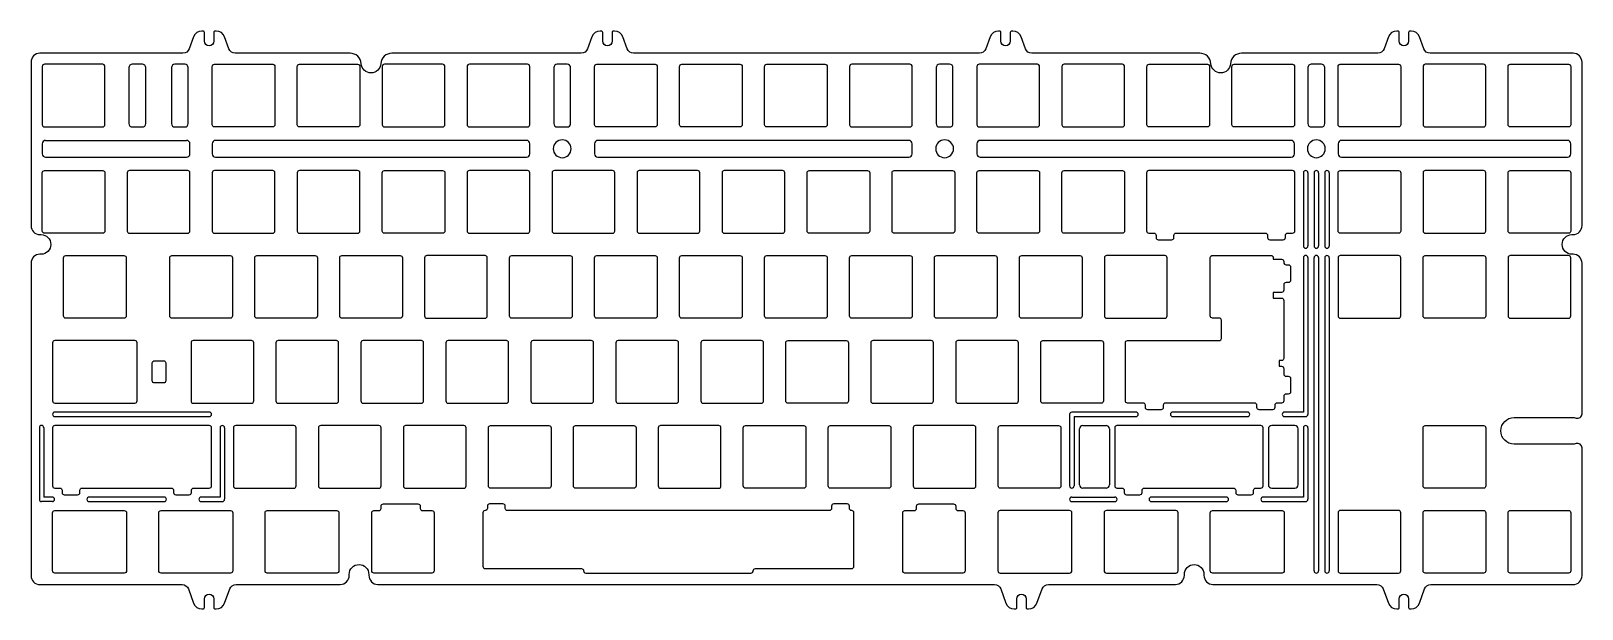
# Model space of a CAD drawing. Header units: millimetres. Extents: x 18 to 366, y 22 to 152.
import ezdxf

# ---------------------------------------------------------------- set-up
doc = ezdxf.new("R2010")
doc.units = ezdxf.units.MM

msp = doc.modelspace()

# ---------------------------------------------------------------- linework, layer by layer
at = {"color": 2}
for p, q in [((20.68, 126.25), (20.68, 123.98)), ((21.43, 127), (53.03, 127)), ((53.78, 123.98), (53.78, 126.25)), ((58.78, 126.25), (58.78, 123.98)), ((129.23, 127), (59.53, 127)), ((129.98, 123.98), (129.98, 126.25)), ((144.5, 126.25), (144.5, 123.98)), ((214.95, 127), (145.25, 127)), ((215.7, 123.98), (215.7, 126.25)), ((230.23, 126.25), (230.23, 123.98)), ((300.68, 127), (230.98, 127)), ((301.43, 123.98), (301.43, 126.25)), ((311.19, 126.25), (311.19, 123.98)), ((362.59, 127), (311.94, 127)), ((363.34, 123.98), (363.34, 126.25)), ((21.43, 123.23), (53.03, 123.23)), ((59.53, 123.23), (129.23, 123.23)), ((145.25, 123.23), (214.95, 123.23)), ((230.98, 123.23), (300.68, 123.23)), ((311.94, 123.23), (362.59, 123.23)), ((306.31, 120.23), (306.31, 120.23)), ((306.31, 120.23), (306.31, 120.23)), ((306.31, 120.23), (306.31, 120.23)), ((303.43, 100.71), (303.43, 66.08)), ((305.81, 30.48), (305.81, 100.71)), ((306.81, 100.71), (306.81, 30.48)), ((58.12, 66.08), (23.48, 66.08)), ((265.9, 66.08), (251.5, 66.07)), ((290.9, 66.08), (274.09, 66.08)), ((299.17, 66.08), (299.17, 66.08)), ((303.43, 66.08), (299.17, 66.08)), ((299.17, 66.08), (299.17, 66.08)), ((302.19, 66.08), (302.19, 66.08)), ((302.19, 66.08), (302.19, 66.08)), ((23.48, 65.08), (58.12, 65.08)), ((251.99, 65.07), (265.9, 65.08)), ((253.99, 63.08), (259.16, 63.08)), ((266.4, 65.58), (266.4, 65.58)), ((273.59, 65.58), (273.59, 65.58)), ((274.09, 65.08), (290.9, 65.08)), ((291.4, 65.58), (291.4, 65.58)), ((301.48, 63.08), (296.31, 63.08)), ((299.17, 65.08), (303.93, 65.08)), ((304.43, 65.58), (304.43, 65.58)), ((20.02, 62.59), (20.02, 46.53)), ((253.24, 49.78), (253.24, 62.33)), ((259.91, 62.33), (259.91, 49.78)), ((295.56, 62.33), (295.56, 49.78)), ((302.23, 49.78), (302.23, 62.33)), ((259.16, 49.03), (253.99, 49.03)), ((296.31, 49.03), (301.48, 49.03)), ((22.94, 46.03), (20.52, 46.03)), ((22.94, 47.03), (21.02, 47.03)), ((30.7, 46.53), (30.7, 46.53)), ((48.01, 47.03), (31.2, 47.03)), ((31.2, 46.03), (48.01, 46.03)), ((48.51, 46.53), (48.51, 46.53)), ((60.54, 47.03), (56.28, 47.03)), ((56.28, 46.03), (61.04, 46.03)), ((61.54, 46.53), (61.54, 46.53)), ((251, 46.52), (251, 46.52)), ((251.5, 47.02), (261.13, 47.03)), ((251.5, 46.02), (261.13, 46.03)), ((261.63, 46.53), (261.63, 46.53)), ((268.82, 46.53), (268.82, 46.53)), ((286.13, 47.03), (269.32, 47.03)), ((269.32, 46.03), (286.13, 46.03)), ((286.63, 46.53), (286.63, 46.53)), ((294.4, 47.03), (294.4, 47.03)), ((303.43, 47.03), (294.4, 47.03)), ((294.4, 47.03), (294.4, 47.03)), ((294.4, 46.03), (303.93, 46.03)), ((297.43, 47.03), (297.43, 47.03)), ((297.43, 47.03), (297.43, 47.03)), ((304.43, 46.53), (304.43, 46.53))]:
    msp.add_line(p, q, dxfattribs=at)
at = {"color": 2, "linetype": 'Continuous'}
for p, q in [((303.43, 119.73), (303.43, 103.33)), ((303.93, 120.23), (303.93, 120.23)), ((304.43, 119.73), (304.43, 103.33)), ((305.81, 119.73), (305.81, 103.33)), ((306.81, 119.73), (306.81, 103.33)), ((308.19, 119.73), (308.19, 103.33)), ((308.69, 120.23), (308.69, 120.23)), ((309.19, 119.73), (309.19, 103.33)), ((303.93, 102.83), (303.93, 102.83)), ((303.93, 101.21), (303.93, 101.21)), ((306.31, 102.83), (306.31, 102.83)), ((308.69, 102.83), (308.69, 102.83)), ((308.69, 101.18), (308.69, 101.18)), ((304.43, 100.71), (304.43, 65.58)), ((308.19, 100.68), (308.19, 30.48)), ((309.19, 100.68), (309.19, 30.48)), ((25.93, 87.13), (25.94, 87.13)), ((20.52, 63.09), (20.52, 63.09)), ((22.98, 65.58), (22.98, 65.58)), ((58.62, 65.58), (58.62, 65.58)), ((61.04, 63.08), (61.04, 63.08)), ((64.04, 63.08), (64.04, 63.08)), ((251, 65.57), (251, 49.57)), ((251.99, 65.08), (252, 49.57)), ((252, 63.1), (252, 63.1)), ((303.93, 63.08), (303.93, 63.08)), ((21.02, 62.59), (21.02, 47.03)), ((60.54, 62.58), (60.54, 47.03)), ((61.54, 62.58), (61.54, 46.53)), ((303.43, 62.58), (303.43, 47.03)), ((304.43, 62.58), (304.43, 46.53)), ((251.5, 49.07), (251.5, 49.07)), ((308.69, 29.98), (308.69, 29.98))]:
    msp.add_line(p, q, dxfattribs=at)
msp.add_lwpolyline([(20.15, 101.48, 0.414214), (18.15, 99.48), (18.15, 29.43, 0.414214), (20.15, 27.43), (52.04, 27.43, -0.315299), (53.44, 26.44), (54.6, 23.27, 0.315299), (56.48, 21.95), (56.73, 21.95, 0.414214), (57.03, 22.25), (57.03, 24.2, -1), (59.13, 24.2), (59.13, 22.25, 0.414214), (59.43, 21.95), (59.68, 21.95, 0.315299), (61.56, 23.27), (62.71, 26.44, -0.315299), (64.12, 27.43), (87.49, 27.43, 0.402724), (89.49, 29.51), (89.49, 29.71, -1), (93.89, 29.71), (93.89, 29.51, 0.402724), (95.89, 27.43), (234.16, 27.43, -0.315299), (235.57, 26.44), (236.72, 23.27, 0.315299), (238.6, 21.95), (238.85, 21.95, 0.414214), (239.15, 22.25), (239.15, 24.2, -1), (241.25, 24.2), (241.25, 22.25, 0.414214), (241.55, 21.95), (241.8, 21.95, 0.315299), (243.68, 23.27), (244.84, 26.44, -0.315299), (246.25, 27.43), (274.72, 27.43, 0.402724), (276.72, 29.51), (276.72, 29.71, -1), (281.12, 29.71), (281.12, 29.51, 0.402724), (283.13, 27.43), (319.9, 27.43, -0.315299), (321.31, 26.44), (322.46, 23.27, 0.315299), (324.34, 21.95), (324.59, 21.95, 0.414214), (324.89, 22.25), (324.89, 24.2, -1), (326.99, 24.2), (326.99, 22.25, 0.414214), (327.29, 21.95), (327.54, 21.95, 0.315299), (329.42, 23.27), (330.57, 26.44, -0.315299), (331.98, 27.43), (363.87, 27.43, 0.414214), (365.87, 29.43), (365.87, 58.06, 0.506461), (364.57, 59.01, -0.076251), (363.67, 58.88), (350.67, 58.88, -1), (350.67, 64.88), (363.67, 64.88, -0.076251), (364.57, 64.74, 0.506461), (365.87, 65.69), (365.87, 99.48, 0.414214), (363.87, 101.48), (363.62, 101.48, -1), (363.62, 105.88), (363.87, 105.88, 0.414214), (365.87, 107.88), (365.87, 144.54, 0.414214), (363.87, 146.54), (331.8, 146.54, -0.315299), (330.39, 147.52), (329.42, 150.2, 0.315299), (327.54, 151.51), (327.29, 151.51, 0.414214), (326.99, 151.21), (326.99, 149.26, -1), (324.89, 149.26), (324.89, 151.21, 0.414214), (324.59, 151.51), (324.34, 151.51, 0.315299), (322.46, 150.2), (321.49, 147.52, -0.315299), (320.08, 146.54), (289.57, 146.54, 0.397539), (287.07, 144.18, -0.938083), (282.68, 144.18, 0.397539), (280.19, 146.54), (242.51, 146.54, -0.315299), (241.1, 147.52), (240.13, 150.2, 0.315299), (238.25, 151.51), (238, 151.51, 0.414214), (237.7, 151.21), (237.7, 149.26, -1), (235.6, 149.26), (235.6, 151.21, 0.414214), (235.3, 151.51), (235.05, 151.51, 0.315299), (233.17, 150.2), (232.2, 147.52, -0.315299), (230.79, 146.54), (153.23, 146.54, -0.315299), (151.82, 147.52), (150.84, 150.2, 0.315299), (148.97, 151.51), (148.72, 151.51, 0.414214), (148.42, 151.21), (148.42, 149.26, -1), (146.32, 149.26), (146.32, 151.21, 0.414214), (146.02, 151.51), (145.77, 151.51, 0.315299), (143.89, 150.2), (142.91, 147.52, -0.315299), (141.5, 146.54), (99.07, 146.54, 0.397539), (96.57, 144.18, -0.938083), (92.18, 144.18, 0.397539), (89.69, 146.54), (63.94, 146.54, -0.315299), (62.53, 147.52), (61.56, 150.2, 0.315299), (59.68, 151.51), (59.43, 151.51, 0.414214), (59.13, 151.21), (59.13, 149.26, -1), (57.03, 149.26), (57.03, 151.21, 0.414214), (56.73, 151.51), (56.48, 151.51, 0.315299), (54.6, 150.2), (53.63, 147.52, -0.315299), (52.22, 146.54), (20.15, 146.54, 0.414214), (18.15, 144.54), (18.15, 107.88, 0.414214), (20.15, 105.88), (20.4, 105.88, -1), (20.4, 101.48)], format="xyb", close=True)
at = {"color": 2}
for points in [[(34.73, 143.55, 0.414214), (34.23, 144.05), (21.18, 144.05, 0.414214), (20.68, 143.55), (20.68, 130.5, 0.414214), (21.18, 130), (34.23, 130, 0.414214), (34.73, 130.5)], [(43.12, 130, 0.414214), (43.87, 130.75), (43.87, 143.3, 0.414214), (43.12, 144.05), (40.86, 144.05, 0.414214), (40.11, 143.3), (40.11, 130.75, 0.414214), (40.86, 130)], [(50.38, 144.05, 0.414214), (49.63, 143.3), (49.63, 130.75, 0.414214), (50.38, 130), (52.65, 130, 0.414214), (53.4, 130.75), (53.4, 143.3, 0.414214), (52.65, 144.05)], [(72.83, 143.55), (72.83, 130.5, -0.414214), (72.33, 130), (59.28, 130, -0.414214), (58.78, 130.5), (58.78, 143.55, -0.414214), (59.28, 144.05), (72.33, 144.05, -0.414214)], [(91.88, 143.55), (91.88, 130.5, -0.414214), (91.38, 130), (78.33, 130, -0.414214), (77.83, 130.5), (77.83, 143.55, -0.414214), (78.33, 144.05), (91.38, 144.05, -0.414214)], [(97.38, 144.05, 0.414214), (96.88, 143.55), (96.88, 130.5, 0.414214), (97.38, 130), (110.43, 130, 0.414214), (110.93, 130.5), (110.93, 143.55, 0.414214), (110.43, 144.05)], [(129.98, 143.55, 0.414214), (129.48, 144.05), (116.43, 144.05, 0.414214), (115.93, 143.55), (115.93, 130.5, 0.414214), (116.43, 130), (129.48, 130, 0.414214), (129.98, 130.5)], [(136.11, 144.05, 0.414214), (135.36, 143.3), (135.36, 130.75, 0.414214), (136.11, 130), (138.37, 130, 0.414214), (139.12, 130.75), (139.12, 143.3, 0.414214), (138.37, 144.05)], [(144.5, 130.5), (144.5, 143.55, -0.414214), (145, 144.05), (158.05, 144.05, -0.414214), (158.55, 143.55), (158.55, 130.5, -0.414214), (158.05, 130), (145, 130, -0.414214)], [(164.05, 144.05), (177.1, 144.05, -0.414214), (177.6, 143.55), (177.6, 130.5, -0.414214), (177.1, 130), (164.05, 130, -0.414214), (163.55, 130.5), (163.55, 143.55, -0.414214)], [(182.6, 130.5), (182.6, 143.55, -0.414214), (183.1, 144.05), (196.15, 144.05, -0.414214), (196.65, 143.55), (196.65, 130.5, -0.414214), (196.15, 130), (183.1, 130, -0.414214)], [(201.65, 130.5, 0.414214), (202.15, 130), (215.2, 130, 0.414214), (215.7, 130.5), (215.7, 143.55, 0.414214), (215.2, 144.05), (202.15, 144.05, 0.414214), (201.65, 143.55)], [(221.83, 144.05, 0.414214), (221.08, 143.3), (221.08, 130.75, 0.414214), (221.83, 130), (224.1, 130, 0.414214), (224.85, 130.75), (224.85, 143.3, 0.414214), (224.1, 144.05)], [(244.28, 143.55, 0.414214), (243.78, 144.05), (230.73, 144.05, 0.414214), (230.23, 143.55), (230.23, 130.5, 0.414214), (230.73, 130), (243.78, 130, 0.414214), (244.28, 130.5)], [(262.83, 130, 0.414214), (263.33, 130.5), (263.33, 143.55, 0.414214), (262.83, 144.05), (249.78, 144.05, 0.414214), (249.28, 143.55), (249.28, 130.5, 0.414214), (249.78, 130)], [(282.38, 143.55), (282.38, 130.5, -0.414214), (281.88, 130), (268.83, 130, -0.414214), (268.33, 130.5), (268.33, 143.55, -0.414214), (268.83, 144.05), (281.88, 144.05, -0.414214)], [(287.38, 130.5), (287.38, 143.55, -0.414214), (287.88, 144.05), (300.93, 144.05, -0.414214), (301.43, 143.55), (301.43, 130.5, -0.414214), (300.93, 130), (287.88, 130, -0.414214)], [(305.18, 144.05, 0.414214), (304.43, 143.3), (304.43, 130.75, 0.414214), (305.18, 130), (307.44, 130, 0.414214), (308.19, 130.75), (308.19, 143.3, 0.414214), (307.44, 144.05)], [(325.24, 143.55), (325.24, 130.5, -0.414214), (324.74, 130), (311.69, 130, -0.414214), (311.19, 130.5), (311.19, 143.55, -0.414214), (311.69, 144.05), (324.74, 144.05, -0.414214)], [(343.79, 130, 0.414214), (344.29, 130.5), (344.29, 143.55, 0.414214), (343.79, 144.05), (330.74, 144.05, 0.414214), (330.24, 143.55), (330.24, 130.5, 0.414214), (330.74, 130)], [(349.79, 144.05), (362.84, 144.05, -0.414214), (363.34, 143.55), (363.34, 130.5, -0.414214), (362.84, 130), (349.79, 130, -0.414214), (349.29, 130.5), (349.29, 143.55, -0.414214)], [(20.68, 106.68), (20.68, 119.73, -0.414214), (21.18, 120.23), (34.23, 120.23, -0.414214), (34.73, 119.73), (34.73, 106.68, -0.414214), (34.23, 106.18), (21.18, 106.18, -0.414214)], [(40.23, 120.23, 0.414214), (39.73, 119.73), (39.73, 106.68, 0.414214), (40.23, 106.18), (53.28, 106.18, 0.414214), (53.78, 106.68), (53.78, 119.73, 0.414214), (53.28, 120.23)], [(58.78, 106.68, 0.414214), (59.28, 106.18), (72.33, 106.18, 0.414214), (72.83, 106.68), (72.83, 119.73, 0.414214), (72.33, 120.23), (59.28, 120.23, 0.414214), (58.78, 119.73)], [(91.88, 119.73, 0.414214), (91.38, 120.23), (78.33, 120.23, 0.414214), (77.83, 119.73), (77.83, 106.68, 0.414214), (78.33, 106.18), (91.38, 106.18, 0.414214), (91.88, 106.68)], [(110.43, 106.18), (97.38, 106.18, -0.414214), (96.88, 106.68), (96.88, 119.73, -0.414214), (97.38, 120.23), (110.43, 120.23, -0.414214), (110.93, 119.73), (110.93, 106.68, -0.414214)], [(129.98, 119.73, 0.414214), (129.48, 120.23), (116.43, 120.23, 0.414214), (115.93, 119.73), (115.93, 106.68, 0.414214), (116.43, 106.18), (129.48, 106.18, 0.414214), (129.98, 106.68)], [(135.48, 120.23, 0.414214), (134.98, 119.73), (134.98, 106.68, 0.414214), (135.48, 106.18), (148.53, 106.18, 0.414214), (149.03, 106.68), (149.03, 119.73, 0.414214), (148.53, 120.23)], [(167.58, 106.18, 0.414214), (168.08, 106.68), (168.08, 119.73, 0.414214), (167.58, 120.23), (154.53, 120.23, 0.414214), (154.03, 119.73), (154.03, 106.68, 0.414214), (154.53, 106.18)], [(187.13, 119.73, 0.414214), (186.63, 120.23), (173.58, 120.23, 0.414214), (173.08, 119.73), (173.08, 106.68, 0.414214), (173.58, 106.18), (186.63, 106.18, 0.414214), (187.13, 106.68)], [(192.13, 106.68), (192.13, 119.73, -0.414214), (192.63, 120.23), (205.68, 120.23, -0.414214), (206.18, 119.73), (206.18, 106.68, -0.414214), (205.68, 106.18), (192.63, 106.18, -0.414214)], [(211.18, 106.68), (211.18, 119.73, -0.414214), (211.68, 120.23), (224.73, 120.23, -0.414214), (225.23, 119.73), (225.23, 106.68, -0.414214), (224.73, 106.18), (211.68, 106.18, -0.414214)], [(230.73, 120.23), (243.78, 120.23, -0.414214), (244.28, 119.73), (244.28, 106.68, -0.414214), (243.78, 106.18), (230.73, 106.18, -0.414214), (230.23, 106.68), (230.23, 119.73, -0.414214)], [(262.83, 106.18), (249.78, 106.18, -0.414214), (249.28, 106.68), (249.28, 119.73, -0.414214), (249.78, 120.23), (262.83, 120.23, -0.414214), (263.33, 119.73), (263.33, 106.68, -0.414214)], [(301.5, 119.71, 0.414214), (301, 120.21), (268.75, 120.21, 0.414214), (268.25, 119.71), (268.25, 106.71, 0.414214), (268.75, 106.21), (269.88, 106.21, -0.414214), (270.38, 105.71), (270.38, 105.21, 0.414214), (270.88, 104.71), (273.88, 104.71, 0.414214), (274.38, 105.21), (274.38, 105.71, -0.414214), (274.88, 106.21), (294.88, 106.21, -0.414214), (295.38, 105.71), (295.38, 105.21, 0.414214), (295.88, 104.71), (298.88, 104.71, 0.414214), (299.38, 105.21), (299.38, 105.71, -0.414214), (299.88, 106.21), (301, 106.21, 0.414214), (301.5, 106.71)], [(311.69, 120.23), (324.74, 120.23, -0.414214), (325.24, 119.73), (325.24, 106.68, -0.414214), (324.74, 106.18), (311.69, 106.18, -0.414214), (311.19, 106.68), (311.19, 119.73, -0.414214)], [(343.79, 106.18, 0.414214), (344.29, 106.68), (344.29, 119.73, 0.414214), (343.79, 120.23), (330.74, 120.23, 0.414214), (330.24, 119.73), (330.24, 106.68, 0.414214), (330.74, 106.18)], [(349.29, 106.68), (349.29, 119.73, -0.414214), (349.79, 120.23), (362.84, 120.23, -0.414214), (363.34, 119.73), (363.34, 106.68, -0.414214), (362.84, 106.18), (349.79, 106.18, -0.414214)], [(25.94, 101.18), (38.99, 101.18, -0.414214), (39.49, 100.68), (39.49, 87.63, -0.414214), (38.99, 87.13), (25.94, 87.13, -0.414214), (25.44, 87.63), (25.44, 100.68, -0.414214)], [(63.3, 100.68), (63.3, 87.63, -0.414214), (62.8, 87.13), (49.75, 87.13, -0.414214), (49.25, 87.63), (49.25, 100.68, -0.414214), (49.75, 101.18), (62.8, 101.18, -0.414214)], [(82.35, 100.68), (82.35, 87.63, -0.414214), (81.85, 87.13), (68.8, 87.13, -0.414214), (68.3, 87.63), (68.3, 100.68, -0.414214), (68.8, 101.18), (81.85, 101.18, -0.414214)], [(100.9, 87.13), (87.85, 87.13, -0.414214), (87.35, 87.63), (87.35, 100.68, -0.414214), (87.85, 101.18), (100.9, 101.18, -0.414214), (101.4, 100.68), (101.4, 87.63, -0.414214)], [(119.95, 87.13, 0.414214), (120.45, 87.63), (120.45, 100.68, 0.414214), (119.95, 101.18), (106.9, 101.18, 0.414214), (106.4, 100.68), (106.4, 87.63, 0.414214), (106.9, 87.13)], [(125.45, 87.63), (125.45, 100.68, -0.414214), (125.95, 101.18), (139, 101.18, -0.414214), (139.5, 100.68), (139.5, 87.63, -0.414214), (139, 87.13), (125.95, 87.13, -0.414214)], [(144.5, 87.63), (144.5, 100.68, -0.414214), (145, 101.18), (158.05, 101.18, -0.414214), (158.55, 100.68), (158.55, 87.63, -0.414214), (158.05, 87.13), (145, 87.13, -0.414214)], [(177.1, 87.13), (164.05, 87.13, -0.414214), (163.55, 87.63), (163.55, 100.68, -0.414214), (164.05, 101.18), (177.1, 101.18, -0.414214), (177.6, 100.68), (177.6, 87.63, -0.414214)], [(196.65, 100.68), (196.65, 87.63, -0.414214), (196.15, 87.13), (183.1, 87.13, -0.414214), (182.6, 87.63), (182.6, 100.68, -0.414214), (183.1, 101.18), (196.15, 101.18, -0.414214)], [(215.7, 100.68), (215.7, 87.63, -0.414214), (215.2, 87.13), (202.15, 87.13, -0.414214), (201.65, 87.63), (201.65, 100.68, -0.414214), (202.15, 101.18), (215.2, 101.18, -0.414214)], [(220.7, 87.63), (220.7, 100.68, -0.414214), (221.2, 101.18), (234.25, 101.18, -0.414214), (234.75, 100.68), (234.75, 87.63, -0.414214), (234.25, 87.13), (221.2, 87.13, -0.414214)], [(239.75, 87.63), (239.75, 100.68, -0.414214), (240.25, 101.18), (253.3, 101.18, -0.414214), (253.8, 100.68), (253.8, 87.63, -0.414214), (253.3, 87.13), (240.25, 87.13, -0.414214)], [(259.3, 101.18, 0.414214), (258.8, 100.68), (258.8, 87.63, 0.414214), (259.3, 87.13), (272.35, 87.13, 0.414214), (272.85, 87.63), (272.85, 100.68, 0.414214), (272.35, 101.18)], [(293, 67.61, 0.414214), (292.5, 68.11), (272.5, 68.11, 0.414214), (272, 67.61), (272, 67.11, -0.414214), (271.5, 66.61), (268.5, 66.61, -0.414214), (268, 67.11), (268, 67.61, 0.414214), (267.5, 68.11), (263.99, 68.11, -0.414214), (263.49, 68.61), (263.49, 81.61, -0.414214), (263.99, 82.11), (284.52, 82.11, 0.414214), (285.02, 82.61), (285.02, 86.66, 0.414214), (284.52, 87.16), (283.04, 87.16, -0.414214), (282.54, 87.66), (282.54, 100.71, -0.414214), (283.04, 101.21), (296.14, 101.21, -0.414214), (296.64, 100.71), (296.64, 100.35), (298.52, 100.35, -0.414214), (299.02, 99.85), (299.02, 99.63, 0.414214), (299.52, 99.13), (300.02, 99.13, -0.414214), (300.52, 98.63), (300.52, 95.63, -0.414214), (300.02, 95.13), (299.52, 95.13, 0.414214), (299.02, 94.63), (299.02, 93.42, -0.414214), (298.52, 92.92), (296.64, 92.92), (296.64, 91.63), (298.52, 91.63, -0.414214), (299.02, 91.13), (299.02, 78.13, -0.414214), (298.52, 77.63), (298, 77.63), (298, 76.35), (298.52, 76.35, -0.414214), (299.02, 75.85), (299.02, 74.63, 0.414214), (299.52, 74.13), (300.02, 74.13, -0.414214), (300.52, 73.63), (300.52, 70.63, -0.414214), (300.02, 70.13), (299.52, 70.13, 0.414214), (299.02, 69.63), (299.02, 68.61, -0.414214), (298.52, 68.11), (297.5, 68.11, 0.414214), (297, 67.61), (297, 67.11, -0.414214), (296.5, 66.61), (293.5, 66.61, -0.414214), (293, 67.11)], [(325.24, 100.68, 0.414214), (324.74, 101.18), (311.69, 101.18, 0.414214), (311.19, 100.68), (311.19, 87.63, 0.414214), (311.69, 87.13), (324.74, 87.13, 0.414214), (325.24, 87.63)], [(344.29, 100.68), (344.29, 87.63, -0.414214), (343.79, 87.13), (330.74, 87.13, -0.414214), (330.24, 87.63), (330.24, 100.68, -0.414214), (330.74, 101.18), (343.79, 101.18, -0.414214)], [(349.29, 87.63, 0.414214), (349.79, 87.13), (362.84, 87.13, 0.414214), (363.34, 87.63), (363.34, 100.68, 0.414214), (362.84, 101.18), (349.79, 101.18, 0.414214), (349.29, 100.68)], [(23.48, 82.11, 0.414214), (22.98, 81.61), (22.98, 68.61, 0.414214), (23.48, 68.11), (41.45, 68.11, 0.414214), (41.95, 68.61), (41.95, 81.61, 0.414214), (41.45, 82.11)], [(54.52, 82.13, 0.414214), (54.02, 81.63), (54.02, 68.58, 0.414214), (54.52, 68.08), (67.57, 68.08, 0.414214), (68.07, 68.58), (68.07, 81.63, 0.414214), (67.57, 82.13)], [(87.12, 81.63, 0.414214), (86.62, 82.13), (73.57, 82.13, 0.414214), (73.07, 81.63), (73.07, 68.58, 0.414214), (73.57, 68.08), (86.62, 68.08, 0.414214), (87.12, 68.58)], [(92.62, 82.13, 0.414214), (92.12, 81.63), (92.12, 68.58, 0.414214), (92.62, 68.08), (105.67, 68.08, 0.414214), (106.17, 68.58), (106.17, 81.63, 0.414214), (105.67, 82.13)], [(111.17, 68.58, 0.414214), (111.67, 68.08), (124.72, 68.08, 0.414214), (125.22, 68.58), (125.22, 81.63, 0.414214), (124.72, 82.13), (111.67, 82.13, 0.414214), (111.17, 81.63)], [(143.77, 68.08, 0.414214), (144.27, 68.58), (144.27, 81.63, 0.414214), (143.77, 82.13), (130.72, 82.13, 0.414214), (130.22, 81.63), (130.22, 68.58, 0.414214), (130.72, 68.08)], [(162.82, 68.08, 0.414214), (163.32, 68.58), (163.32, 81.63, 0.414214), (162.82, 82.13), (149.77, 82.13, 0.414214), (149.27, 81.63), (149.27, 68.58, 0.414214), (149.77, 68.08)], [(168.82, 82.13, 0.414214), (168.32, 81.63), (168.32, 68.58, 0.414214), (168.82, 68.08), (181.87, 68.08, 0.414214), (182.37, 68.58), (182.37, 81.63, 0.414214), (181.87, 82.13)], [(187.87, 82.13), (200.92, 82.13, -0.414214), (201.42, 81.63), (201.42, 68.58, -0.414214), (200.92, 68.08), (187.87, 68.08, -0.414214), (187.37, 68.58), (187.37, 81.63, -0.414214)], [(220.47, 81.63, 0.414214), (219.97, 82.13), (206.92, 82.13, 0.414214), (206.42, 81.63), (206.42, 68.58, 0.414214), (206.92, 68.08), (219.97, 68.08, 0.414214), (220.47, 68.58)], [(239.52, 81.63, 0.414214), (239.02, 82.13), (225.97, 82.13, 0.414214), (225.47, 81.63), (225.47, 68.58, 0.414214), (225.97, 68.08), (239.02, 68.08, 0.414214), (239.52, 68.58)], [(244.52, 68.58), (244.52, 81.63, -0.414214), (245.02, 82.13), (258.07, 82.13, -0.414214), (258.57, 81.63), (258.57, 68.58, -0.414214), (258.07, 68.08), (245.02, 68.08, -0.414214)], [(58.62, 62.56, 0.414214), (58.12, 63.06), (23.48, 63.06, 0.414214), (22.98, 62.56), (22.98, 49.56, 0.414214), (23.48, 49.06), (24.61, 49.06, -0.414214), (25.11, 48.56), (25.11, 48.06, 0.414214), (25.61, 47.56), (28.61, 47.56, 0.414214), (29.11, 48.06), (29.11, 48.56, -0.414214), (29.61, 49.06), (49.61, 49.06, -0.414214), (50.11, 48.56), (50.11, 48.06, 0.414214), (50.61, 47.56), (53.61, 47.56, 0.414214), (54.11, 48.06), (54.11, 48.56, -0.414214), (54.61, 49.06), (58.12, 49.06, 0.414214), (58.62, 49.56)], [(77.09, 49.03, 0.414214), (77.59, 49.53), (77.59, 62.58, 0.414214), (77.09, 63.08), (64.04, 63.08, 0.414214), (63.54, 62.58), (63.54, 49.53, 0.414214), (64.04, 49.03)], [(96.64, 62.58, 0.414214), (96.14, 63.08), (83.09, 63.08, 0.414214), (82.59, 62.58), (82.59, 49.53, 0.414214), (83.09, 49.03), (96.14, 49.03, 0.414214), (96.64, 49.53)], [(101.64, 49.53, 0.414214), (102.14, 49.03), (115.19, 49.03, 0.414214), (115.69, 49.53), (115.69, 62.58, 0.414214), (115.19, 63.08), (102.14, 63.08, 0.414214), (101.64, 62.58)], [(121.19, 63.08), (134.24, 63.08, -0.414214), (134.74, 62.58), (134.74, 49.53, -0.414214), (134.24, 49.03), (121.19, 49.03, -0.414214), (120.69, 49.53), (120.69, 62.58, -0.414214)], [(153.79, 62.58), (153.79, 49.53, -0.414214), (153.29, 49.03), (140.24, 49.03, -0.414214), (139.74, 49.53), (139.74, 62.58, -0.414214), (140.24, 63.08), (153.29, 63.08, -0.414214)], [(159.29, 63.08, 0.414214), (158.79, 62.58), (158.79, 49.53, 0.414214), (159.29, 49.03), (172.34, 49.03, 0.414214), (172.84, 49.53), (172.84, 62.58, 0.414214), (172.34, 63.08)], [(177.84, 49.53), (177.84, 62.58, -0.414214), (178.34, 63.08), (191.39, 63.08, -0.414214), (191.89, 62.58), (191.89, 49.53, -0.414214), (191.39, 49.03), (178.34, 49.03, -0.414214)], [(210.44, 49.03), (197.39, 49.03, -0.414214), (196.89, 49.53), (196.89, 62.58, -0.414214), (197.39, 63.08), (210.44, 63.08, -0.414214), (210.94, 62.58), (210.94, 49.53, -0.414214)], [(216.44, 63.08, 0.414214), (215.94, 62.58), (215.94, 49.53, 0.414214), (216.44, 49.03), (229.49, 49.03, 0.414214), (229.99, 49.53), (229.99, 62.58, 0.414214), (229.49, 63.08)], [(248.54, 49.03), (235.49, 49.03, -0.414214), (234.99, 49.53), (234.99, 62.58, -0.414214), (235.49, 63.08), (248.54, 63.08, -0.414214), (249.04, 62.58), (249.04, 49.53, -0.414214)], [(288.23, 48.06, 0.414214), (288.73, 47.56), (291.73, 47.56, 0.414214), (292.23, 48.06), (292.23, 48.56, -0.414214), (292.73, 49.06), (293.86, 49.06, 0.414214), (294.36, 49.56), (294.36, 62.56, 0.414214), (293.86, 63.06), (261.61, 63.06, 0.414214), (261.11, 62.56), (261.11, 49.56, 0.414214), (261.61, 49.06), (262.73, 49.06, -0.414214), (263.23, 48.56), (263.23, 48.06, 0.414214), (263.73, 47.56), (266.73, 47.56, 0.414214), (267.23, 48.06), (267.23, 48.56, -0.414214), (267.73, 49.06), (287.73, 49.06, -0.414214), (288.23, 48.56)], [(330.24, 49.53), (330.24, 62.58, -0.414214), (330.74, 63.08), (343.79, 63.08, -0.414214), (344.29, 62.58), (344.29, 49.53, -0.414214), (343.79, 49.03), (330.74, 49.03, -0.414214)], [(105.4, 44.51, 0.414214), (105.9, 44.01), (108.03, 44.01, -0.414214), (108.53, 43.51), (108.53, 30.51, -0.414214), (108.03, 30.01), (95.03, 30.01, -0.414214), (94.53, 30.51), (94.53, 43.51, -0.414214), (95.03, 44.01), (96.14, 44.01, 0.414214), (96.64, 44.51), (96.64, 45.01, -0.414214), (97.14, 45.51), (104.9, 45.51, -0.414214), (105.4, 45.01)], [(119.96, 44.01, 0.414214), (119.46, 43.51), (119.46, 31.51, 0.414214), (119.96, 31.01), (141.54, 31.01, -0.414214), (142.04, 30.51, 0.414214), (142.54, 30.01), (179.56, 30.01, 0.414214), (180.06, 30.51, -0.414214), (180.56, 31.01), (202.14, 31.01, 0.414214), (202.64, 31.51), (202.64, 43.51, 0.414214), (202.14, 44.01, -0.414214), (201.64, 44.51), (201.64, 45.01, 0.414214), (201.14, 45.51), (198.14, 45.51, 0.414214), (197.64, 45.01), (197.64, 44.51, -0.414214), (197.14, 44.01), (124.96, 44.01, -0.414214), (124.46, 44.51), (124.46, 45.01, 0.414214), (123.96, 45.51), (120.96, 45.51, 0.414214), (120.46, 45.01), (120.46, 44.51, -0.414214)], [(216.2, 44.01, 0.414214), (216.7, 44.51), (216.7, 45.01, -0.414214), (217.2, 45.51), (224.96, 45.51, -0.414214), (225.46, 45.01), (225.46, 44.51, 0.414214), (225.96, 44.01), (227.08, 44.01, -0.414214), (227.58, 43.51), (227.58, 30.51, -0.414214), (227.08, 30.01), (214.08, 30.01, -0.414214), (213.58, 30.51), (213.58, 43.51, -0.414214), (214.08, 44.01)], [(23.48, 44.01), (39.07, 44.01, -0.414214), (39.57, 43.51), (39.57, 30.51, -0.414214), (39.07, 30.01), (23.48, 30.01, -0.414214), (22.98, 30.51), (22.98, 43.51, -0.414214)], [(47.3, 44.01), (62.88, 44.01, -0.414214), (63.38, 43.51), (63.38, 30.51, -0.414214), (62.88, 30.01), (47.3, 30.01, -0.414214), (46.8, 30.51), (46.8, 43.51, -0.414214)], [(71.11, 44.01), (86.69, 44.01, -0.414214), (87.19, 43.51), (87.19, 30.51, -0.414214), (86.69, 30.01), (71.11, 30.01, -0.414214), (70.61, 30.51), (70.61, 43.51, -0.414214)], [(251, 30.01, 0.414214), (251.5, 30.51), (251.5, 43.51, 0.414214), (251, 44.01), (235.42, 44.01, 0.414214), (234.92, 43.51), (234.92, 30.51, 0.414214), (235.42, 30.01)], [(275.31, 43.51, 0.414214), (274.81, 44.01), (259.23, 44.01, 0.414214), (258.73, 43.51), (258.73, 30.51, 0.414214), (259.23, 30.01), (274.81, 30.01, 0.414214), (275.31, 30.51)], [(283.04, 44.01), (298.62, 44.01, -0.414214), (299.12, 43.51), (299.12, 30.51, -0.414214), (298.62, 30.01), (283.04, 30.01, -0.414214), (282.54, 30.51), (282.54, 43.51, -0.414214)], [(325.24, 43.53, 0.414214), (324.74, 44.03), (311.69, 44.03, 0.414214), (311.19, 43.53), (311.19, 30.48, 0.414214), (311.69, 29.98), (324.74, 29.98, 0.414214), (325.24, 30.48)], [(330.24, 30.48), (330.24, 43.53, -0.414214), (330.74, 44.03), (343.79, 44.03, -0.414214), (344.29, 43.53), (344.29, 30.48, -0.414214), (343.79, 29.98), (330.74, 29.98, -0.414214)], [(349.79, 44.03), (362.84, 44.03, -0.414214), (363.34, 43.53), (363.34, 30.48, -0.414214), (362.84, 29.98), (349.79, 29.98, -0.414214), (349.29, 30.48), (349.29, 43.53, -0.414214)]]:
    msp.add_lwpolyline(points, format="xyb", close=True, dxfattribs=at)
at = {"color": 6}
msp.add_lwpolyline([(47.85, 72.61), (45.85, 72.61, -0.414214), (45.35, 73.11), (45.35, 77.11, -0.414214), (45.85, 77.61), (47.85, 77.61, -0.414214), (48.35, 77.11), (48.35, 73.11, -0.414214)], format="xyb", close=True, dxfattribs=at)
at = {"color": 2, "extrusion": (-1e-16, 0, -1)}
for centre in [(-137.24, 125.12), (-222.97, 125.12), (-306.31, 125.12)]:
    msp.add_circle(centre, 2, dxfattribs=at)
at = {"color": 2}
for centre, radius, start, end in [((21.43, 126.25), 0.75, 90, 180), ((53.03, 126.25), 0.75, 0, 90), ((59.53, 126.25), 0.75, 90, 180), ((129.23, 126.25), 0.75, 0, 90), ((145.25, 126.25), 0.75, 90, 180), ((214.95, 126.25), 0.75, 0, 90), ((230.98, 126.25), 0.75, 90, 180), ((300.68, 126.25), 0.75, 0, 90), ((311.94, 126.25), 0.75, 90, 180), ((362.59, 126.25), 0.75, 0, 90), ((21.43, 123.98), 0.75, 180, 270), ((53.03, 123.98), 0.75, 270, 0), ((59.53, 123.98), 0.75, 180, 270), ((129.23, 123.98), 0.75, 270, 0), ((145.25, 123.98), 0.75, 180, 270), ((214.95, 123.98), 0.75, 270, 0), ((230.98, 123.98), 0.75, 180, 270), ((300.68, 123.98), 0.75, 270, 0), ((311.94, 123.98), 0.75, 180, 270), ((362.59, 123.98), 0.75, 270, 0), ((303.93, 119.73), 0.5, 90, 180), ((303.93, 119.73), 0.5, 0, 90), ((306.31, 119.73), 0.5, 90, 180), ((306.31, 119.73), 0.5, 0, 90), ((308.69, 119.73), 0.5, 90, 180), ((308.69, 119.73), 0.5, 0, 90), ((303.93, 103.33), 0.5, 180, 270), ((303.93, 100.71), 0.5, 90, 180), ((303.93, 103.33), 0.5, 270, 0), ((303.93, 100.71), 0.5, 0, 90), ((306.31, 103.33), 0.5, 180, 270), ((306.31, 100.71), 0.5, 0, 180), ((306.31, 103.33), 0.5, 270, 0), ((308.69, 103.33), 0.5, 180, 270), ((308.69, 100.68), 0.5, 90, 180), ((308.69, 103.33), 0.5, 270, 0), ((308.69, 100.68), 0.5, 0, 90), ((251.5, 65.57), 0.5, 90.0426, 180.0218), ((265.9, 65.58), 0.5, 0, 90), ((274.09, 65.58), 0.5, 90, 180), ((290.9, 65.58), 0.5, 0, 90), ((299.17, 65.58), 0.5, 90, 180), ((20.52, 62.59), 0.5, 90, 180), ((20.52, 62.59), 0.5, 0, 90), ((61.04, 62.58), 0.5, 90, 180), ((61.04, 62.58), 0.5, 0, 90), ((253.99, 62.33), 0.75, 90, 180), ((259.16, 62.33), 0.75, 360, 90), ((265.9, 65.58), 0.5, 270, 0), ((274.09, 65.58), 0.5, 180, 270), ((290.9, 65.58), 0.5, 270, 0), ((296.31, 62.33), 0.75, 90, 180), ((299.17, 65.58), 0.5, 180, 270), ((301.48, 62.33), 0.75, 360, 90), ((303.93, 62.58), 0.5, 90, 180), ((303.93, 65.58), 0.5, 270, 0), ((303.93, 62.58), 0.5, 0, 90), ((251.5, 49.57), 0.5, 180, 270), ((251.5, 49.57), 0.5, 270.0015, 359.9963), ((253.99, 49.78), 0.75, 180, 270), ((259.16, 49.78), 0.75, 270, 0), ((296.31, 49.78), 0.75, 180, 270), ((301.48, 49.78), 0.75, 270, 0), ((20.52, 46.53), 0.5, 180.0052, 270), ((22.94, 46.53), 0.5, 0, 90), ((22.94, 46.53), 0.5, 270, 0), ((31.2, 46.53), 0.5, 90, 180), ((31.2, 46.53), 0.5, 180, 270), ((48.01, 46.53), 0.5, 0, 90), ((48.01, 46.53), 0.5, 270, 0), ((56.28, 46.53), 0.5, 90, 180), ((56.28, 46.53), 0.5, 180, 270), ((61.04, 46.54), 0.502, 270.0715, 359.8273), ((251.5, 46.52), 0.5, 90, 180), ((251.5, 46.52), 0.5, 180, 270), ((261.13, 46.53), 0.5, 0, 90), ((261.13, 46.53), 0.5, 270, 0), ((269.32, 46.53), 0.5, 90, 180), ((269.32, 46.53), 0.5, 180, 270), ((286.13, 46.53), 0.5, 0, 90), ((286.13, 46.53), 0.5, 270, 0), ((294.4, 46.53), 0.5, 90, 180), ((294.4, 46.53), 0.5, 180, 270), ((303.93, 46.54), 0.502, 270.0715, 359.8273), ((306.31, 30.48), 0.5, 180, 0), ((308.69, 30.48), 0.5, 180, 270), ((308.69, 30.48), 0.5, 270, 0)]:
    msp.add_arc(centre, radius, start, end, dxfattribs=at)
at = {"color": 2, "linetype": 'Continuous'}
for centre, start, end in [((23.48, 65.58), 90, 180), ((58.12, 65.58), 0, 90), ((23.48, 65.58), 180, 270), ((58.12, 65.58), 270, 0)]:
    msp.add_arc(centre, 0.5, start, end, dxfattribs=at)

doc.saveas('drawing.dxf')
